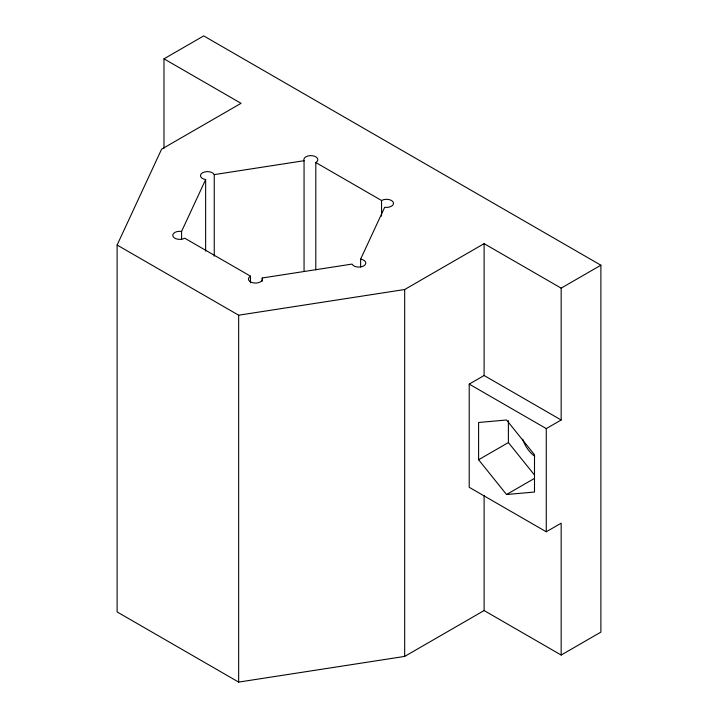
<?xml version="1.0" encoding="UTF-8"?>
<svg xmlns="http://www.w3.org/2000/svg" width="718" height="718" viewBox="0 0 718 718"><rect width="100%" height="100%" fill="white"/><g stroke="black" fill="none" stroke-linecap="round" stroke-linejoin="round"><path stroke-width="1.08" d="M163.982 58.831L203.706 35.9L600.885 265.211L600.885 632.109L561.162 655.04L484.111 610.551L404.674 656.414L238.654 682.1L117.115 611.933L117.115 245.035L161.604 149.182L241.042 103.32L163.982 58.831L163.982 148.222M181.582 239.247L181.582 231.42L205.644 179.572A7.018 4.057 0 0 1 202.503 172.796A7.018 4.057 0 0 1 214.251 174.609L304.055 160.715A7.018 4.057 0 0 1 312.653 155.752A7.018 4.057 0 0 1 315.803 162.537L315.803 269.86M360.624 266.943L360.624 259.126L384.695 207.269A7.018 4.057 0 0 0 393.293 202.305A7.018 4.057 0 0 0 381.545 200.493L315.803 162.537M117.115 245.035L238.654 315.202L404.674 289.516L484.111 243.653L561.162 288.142L600.885 265.211M561.162 655.04L561.162 523.189L546.272 531.787L469.213 487.298L469.213 384.112L484.111 375.505L561.162 419.994L561.162 288.142M478.601 459.753L478.601 422.489L506.549 419.994L534.497 454.763L534.497 492.027L506.549 494.522L478.601 459.753L508.389 442.557L508.389 420.64M469.213 384.112L546.272 428.592L561.162 419.994M506.549 494.522L534.416 478.43M181.582 231.42A7.018 4.057 0 0 0 172.984 236.393A7.018 4.057 0 0 0 184.732 238.205L250.474 276.161A7.018 4.057 0 0 0 253.625 282.946A7.018 4.057 0 0 0 262.223 277.983L352.026 264.089A7.018 4.057 0 0 0 363.775 265.902A7.018 4.057 0 0 0 360.624 259.126M508.389 442.557L534.246 474.715M546.272 428.592L546.272 531.787M484.111 243.653L484.111 375.505M484.111 495.465L484.111 610.551M404.674 289.516L404.674 656.414M381.545 200.493L381.545 216.145M304.055 160.715L304.055 271.404M262.223 277.983L262.223 281.33M250.474 276.161L250.474 282.874M238.654 315.202L238.654 682.1M214.251 174.609L214.251 256.227M205.644 179.572L205.644 251.129M534.784 456.271A21.064 12.161 60 0 1 522.731 439.201"/></g></svg>
